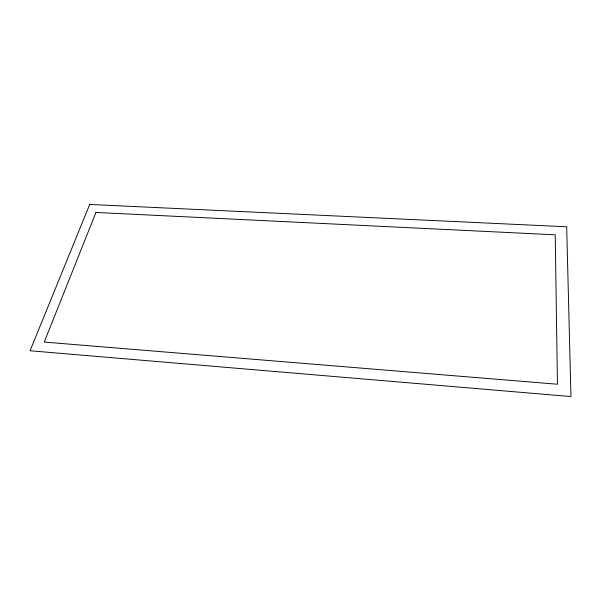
<?xml version="1.0" encoding="UTF-8"?>
<svg xmlns="http://www.w3.org/2000/svg" width="601" height="601" viewBox="0 0 601 601"><rect width="100%" height="100%" fill="white"/><g stroke="black" fill="none" stroke-linecap="round" stroke-linejoin="round"><path stroke-width="0.9" d="M95.972 212.446L44.241 342.074L557.443 384.234L555.226 234.826L95.972 212.446M89.699 204.445L30.05 350.766L570.95 396.555L566.675 226.78L89.699 204.445"/></g></svg>
